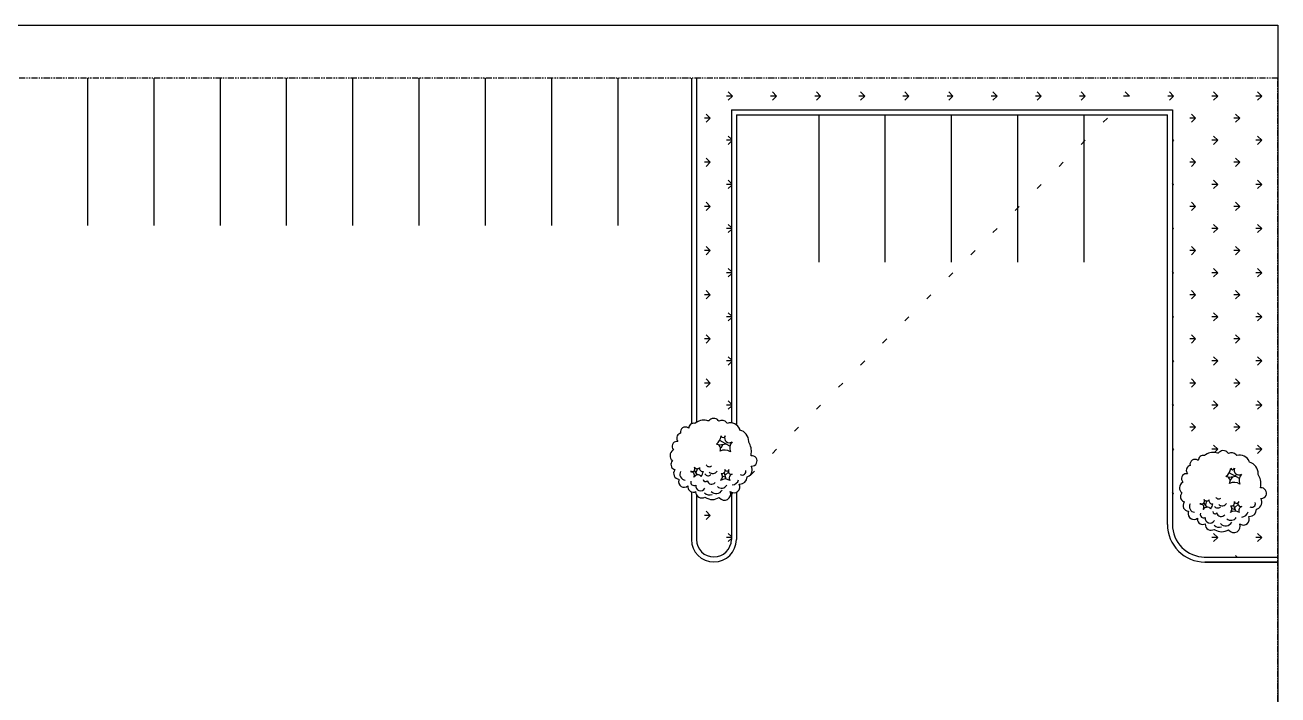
# Model space of a CAD drawing. Header units: millimetres. Extents: x 2305 to 105735, y -38973 to 19954.
# Drawn here: x 54722 to 105728, y -7302 to 19954 of the extents above; entities that cross this region are included whole.
import ezdxf

# ---------------------------------------------------------------- set-up
doc = ezdxf.new("R2010")
doc.units = ezdxf.units.MM
doc.linetypes.add('PHANTOM', pattern=[2.5, 1.25, -0.25, 0.25, -0.25, 0.25, -0.25])
doc.layers.add('_Hojyo', color=11, linetype='Continuous', plot=False)
for name, color, linetype in [('Arch_Site_Dimension', 164, 'Continuous'), ('Arch_Site_ExConcCurb', 5, 'Continuous'), ('Arch_Site_ExParking_Stalls', 4, 'Continuous'), ('Arch_Site_Propline', 164, 'PHANTOM'), ('Arch_Site_TREES', 84, 'Continuous')]:
    doc.layers.add(name, color=color, linetype=linetype)

msp = doc.modelspace()

# ---------------------------------------------------------------- hatches: boundary and pattern name
at = {"layer": 'Arch_Site_Dimension'}
h = msp.add_hatch(dxfattribs=at)
h.set_pattern_fill('GRASS', color=256, scale=1270, angle=90, style=0)
h.set_pattern_definition([(180, (0, 0), (-898.0256118699999, -898.0256118699999), [238.125, -1557.92622501]), (135, (0, 0), (-898.0256121069157, -898.0256121069151), [238.125, -1031.875]), (225, (0, 0), (898.0256121069151, -898.0256121069157), [238.125, -1031.875])])
h.paths.add_polyline_path([(101431.9699640927, -369.8461245480677, 0.4142135623730939), (102752.7699640927, -1690.646124548063), (105727.6179640927, -1690.646124548061), (105727.6179640927, 17798.21825045192), (82053.49716409267, 17798.21825045192), (82053.49716409271, 3791.925531340458, -0.196927826046568), (82476.1464402129, 3860.446678222791), (82520.58353183474, 3850.128468093853), (82558.16826626187, 3844.548773130804, -0.5189972647309085), (82945.04430749899, 3858.688979316428), (82966.53742090121, 3830.408566945311, -0.3920420879777656), (83288.93412193202, 3773.847742202945), (83310.42723533406, 3745.567329831828, -0.1040227043869718), (83475.8971640927, 3764.16875858268), (83475.89716409272, 16501.80225045191), (101431.9699640926, 16501.80225045193)])
h.paths.add_polyline_path([(103687.5666332171, 2546.220673567975), (103709.0597466192, 2517.940261196859, -0.3920420879777656), (104031.4564476501, 2461.379436454494), (104052.9495610521, 2433.099024083375, -0.4014128237526425), (104558.0377260006, 2192.715518928811), (104568.7842827017, 2164.435106557693, -0.3368756282218517), (104923.4206538357, 1697.808302433926), (104923.4206538357, 1669.527890062808, -0.1780215591548652), (105030.886220846, 1202.901085939042), (105020.139664145, 1118.059848825689, -1.078883841728443), (105052.3793342481, 693.8536632586641), (105030.886220846, 693.8536632586641, -0.4461646096009999), (104891.1809837327, 269.6474776916391), (104858.9413136294, 255.5072715061451, -0.4103395379557309), (104558.0377260006, -41.43705839078524), (104536.5446125986, -41.43705839078524, -0.7739110361369355), (104192.6547981655, -352.5215944733395), (104171.1616847635, -338.3813882877157, -0.8812872357291831), (103730.5528600213, -592.9050996279049), (103719.8063033203, -578.7648934424109, -0.299450466487063), (103160.9853548666, -578.7648934424109), (103139.4922414645, -564.6246872567871, -0.5841295252852049), (102763.3627569284, -352.5215944733395), (102763.3627569284, -338.3813882877157, -0.5711574333420283), (102451.7126125985, -154.5587078753859), (102451.7126125985, -112.1380893186444, -0.7216645842610225), (102075.5831280624, 128.2454158360507), (102086.3296847634, 170.6660343926622, -0.6044289935200262), (101914.384777547, 538.3113952174521), (101925.131334248, 552.4516014029458, -0.5080704417206451), (101785.4260971347, 863.5361374855003), (101817.6657672378, 920.0969622277355, -0.5068768162723934), (101839.1588806399, 1344.30314779476), (101860.6519940419, 1358.443353980384, -0.6697534387708294), (102000.3572311552, 1697.808302433926), (102043.3434579594, 1697.808302433926, -0.5017911931710816), (102118.5693548665, 2023.033044701975), (102150.8090249696, 2037.173250887598, -0.6691782822362906), (102462.4591692995, 2249.276343671046), (102483.9522827016, 2235.136137485422, -0.5033340227302169), (102731.1230868254, 2433.099024083376, -0.2339123524711045), (103218.668765931, 2547.97837247434), (103263.1058575528, 2537.660162345391), (103300.6905919799, 2532.080467382353, -0.5189972647309086)], flags=16)
h.paths.add_polyline_path([(103956.0626606328, 1905.42081589729, -0.02239499964632424), (103962.6725691556, 1921.256622832266, -0.05257732880609924), (103956.0626606328, 1905.420815897313, 0.8523788439524584), (104286.4320277209, 1720.762456424596, 0.3337405650530448), (104178.2574425001, 1277.109829359094, 0.2662372569693425), (103756.8870082359, 1305.116211683974, 0.5519354076642763), (103609.8973218646, 1585.180034933293, 0.2296416758172775), (103810.3685618964, 1979.77827211729, 0.9718311874035711)], flags=0)
h.paths.add_polyline_path([(102955.3816386434, 690.4436232060236, 0.7560460154347498), (103080.7344509282, 478.9279330984767, -0.06355862917753002), (102992.5406391054, 268.8800656615771, 0.5187193641083383), (102697.0991541129, 255.3729224100301, -0.0271301124126259), (102688.761953938, 240.8736833362588, -0.02312752423272582), (102697.0991541129, 255.3729224100018, 0.415224461845571), (102628.4650149546, 462.8104839314402, -0.1653953939349983), (102551.5715799916, 478.9279330985268, -0.1294803731479284), (102628.4650149547, 462.8104839314416, 0.5680476032605337), (102713.2352469541, 654.4837316950733, 0.6638619484391911)], flags=0)
h.paths.add_polyline_path([(103952.8732567309, 562.9470800733717, -0.03155774630087708), (103957.7900628423, 547.9194884779957, 0.5144210700527166), (104101.6766725604, 516.2060006417021, -0.1143934469898353), (104129.2608803763, 562.9470800732179, -0.1533624964304732), (104101.6766725604, 516.206000641683, 0.5834750249897378), (104244.4453198128, 363.2651122618782, -0.01914420224661714), (104256.6519418985, 366.9024037988816, -0.02651793178953825), (104244.4453198129, 363.2651122618939, 0.6783017422361123), (104228.7190649291, 54.47076788643602, 0.3806564705925684), (103767.1270025441, 108.514612078868, 0.6161450434714264), (103733.9836017419, 444.1924609804879, 0.8337022881397089), (103957.7900628424, 547.9194884778299, -0.0437358573751596)], flags=0)
h.paths.add_polyline_path([(83475.8971640927, 857.5408502564786), (83443.90166327973, 825.5453494434884, -0.6475847643832621), (82988.03053430324, 719.5632061205475), (82977.28397760223, 733.7034123060417, -0.299450466487063), (82418.46302914854, 733.7034123060417), (82396.96991574646, 747.8436184916651, -0.4214795662717919), (82053.49716409271, 836.9724375900048), (82053.49716409271, -978.7297175480892, 1), (83475.8971640927, -978.7297175480892)], flags=17)

# ---------------------------------------------------------------- linework, layer by layer
at = {"layer": '_Hojyo'}
msp.add_line((105727.6179640922, -1893.846124548058), (102752.7699640927, -1893.846124548058), dxfattribs=at)
msp.add_lwpolyline([(2304.610821327253, 19953.6943832353), (105727.6179640927, 19953.6943832353), (105727.6179640927, -38972.82469094021), (2304.610821327253, -38972.82469094021)], close=True, dxfattribs=at)
at = {"layer": 'Arch_Site_ExConcCurb', "ltscale": 100}
for p, q in [((81850.29716409267, 17798.21825045193), (81850.2971640927, 3731.260155122463)), ((82053.49716409267, 17798.21825045192), (82053.49716409271, 3791.925531340462)), ((83475.89716409272, 16501.80225045191), (83475.8971640927, 3764.168758582684)), ((83475.89716409272, 16501.80225045191), (101431.9699640926, 16501.80225045193)), ((101431.9699640926, 16501.80225045193), (101431.9699640927, -392.2457495480672)), ((83679.09716409263, 16298.60225045192), (101228.7699640927, 16298.60225045194)), ((83679.09716409263, 16298.60225045192), (83679.09716409267, 3685.847007955525)), ((101228.7699640928, -369.8461245480634), (101228.7699640927, 16298.60225045194)), ((81850.2971640927, 959.5049828997968), (81850.2971640927, -978.7297175480892)), ((82053.49716409271, 836.9724375900606), (82053.49716409271, -978.7297175480892)), ((83475.8971640927, 945.1985251820329), (83475.8971640927, -978.7297175480892)), ((83679.0971640927, 941.190609121759), (83679.0971640927, -978.7297175480858)), ((102728.3859640927, -1690.646124548063), (105727.6179640927, -1690.646124548061)), ((102752.7699640927, -1893.846124548062), (105727.6179640927, -1893.846124548061))]:
    msp.add_line(p, q, dxfattribs=at)
for centre, radius, start, end in [((102752.7699640927, -369.8461245480627), 1524, 179.9999999999999, 270), ((102752.7699640927, -369.8461245480627), 1320.8, 179.9999999999999, 270), ((82764.69716409271, -978.7297175480874), 914.3999999999983, 180.0000000000001, 1.103e-13), ((82764.69716409271, -978.7297175480892), 711.1999999999944, 180, 0)]:
    msp.add_arc(centre, radius, start, end, dxfattribs=at)
at = {"layer": 'Arch_Site_ExParking_Stalls'}
for p, q in [((57261.0651640927, 17798.21825045188), (57261.06516409272, 11799.84950045188)), ((59959.8151640927, 17798.21825045188), (59959.8151640927, 11799.84950045188)), ((62658.5651640927, 17798.21825045189), (62658.56516409272, 11799.84950045189)), ((65357.3151640927, 17798.21825045189), (65357.31516409272, 11799.8495004519)), ((68056.0651640927, 17798.2182504519), (68056.0651640927, 11799.8495004519)), ((70754.8151640927, 17798.2182504519), (70754.81516409275, 11799.84950045191)), ((73453.5651640927, 17798.21825045191), (73453.56516409272, 11799.84950045191)), ((76152.3151640927, 17798.21825045192), (76152.31516409272, 11799.84950045192)), ((78851.0651640927, 17798.21825045192), (78851.06516409272, 11799.84950045192)), ((87044.2415640927, 10300.13825045192), (87044.2415640927, 16298.60225045192)), ((89742.9915640927, 10300.13825045192), (89742.9915640927, 16298.60225045192)), ((92441.7415640927, 10300.13825045192), (92441.7415640927, 16298.60225045192)), ((95140.4915640927, 10300.13825045192), (95140.4915640927, 16298.60225045192)), ((97839.2415640927, 10300.13825045192), (97839.2415640927, 16298.60225045192))]:
    msp.add_line(p, q, dxfattribs=at)
at = {"layer": 'Arch_Site_Propline', "ltscale": 200}
for p, q in [((105727.6179640927, 17798.21825045192), (6667.617964092735, 17798.21825045192)), ((105727.6179640927, -37065.78174954806), (105727.6179640927, 17798.21825045192))]:
    msp.add_line(p, q, dxfattribs=at)
at = {"layer": 'Arch_Site_TREES'}
for p, q in [((83278.94611798611, 2897.648340681726), (82984.96674524357, 2855.638767194434)), ((83416.13649193256, 2813.629193707013), (83004.56537009317, 3051.683443468935)), ((83131.95643161489, 2883.64514951925), (83043.76261979206, 2743.613237894643)), ((82103.02862701619, 1637.361136059869), (81985.43687791914, 1819.402621171898)), ((82044.23275246765, 1749.386665359529), (82093.22931459149, 1903.42176814674)), ((83249.54818071189, 1539.338797922553), (83112.35780676533, 1595.351562572448)), ((83269.14680556137, 1483.326033272788), (83190.75230616338, 1721.380283034581)), ((83229.9495558623, 1637.361136059869), (83376.93924223352, 1777.393047684476)), ((104021.4684437041, 1585.180034933274), (103727.4890709616, 1543.170461445982)), ((104158.6588176506, 1501.160887958561), (103747.0876958112, 1739.215137720484)), ((103874.4787573329, 1571.1768437708), (103786.2849455101, 1431.144932146192)), ((103949.4116772725, 1796.051223739988), (103932.84604931, 1796.051223739988)), ((104045.5620362448, 1670.642256056416), (104002.5912021321, 1627.671421943761)), ((83475.8971640927, 857.5408502564637), (83443.90166327973, 825.5453494434927)), ((83475.8971640927, 898.0256118699898), (83447.60480694643, 898.0256118699898)), ((83475.8971640927, 938.5103739573408), (83462.78458509687, 951.6229529531564)), ((102786.7550781857, 436.9183596110764), (102835.7516403095, 590.9534623982875)), ((102845.5509527342, 324.8928303114162), (102727.9592036372, 506.934315423445)), ((103992.0705064299, 226.8704921741001), (103854.8801324833, 282.8832568239951)), ((104011.6691312794, 170.8577275243351), (103933.2746318815, 408.9119772861288)), ((103972.4718815804, 324.8928303114162), (104119.4615679516, 464.9247419360237)), ((102224.0778028245, -150.8419773638689), (102206.5399779183, -168.3798022700658))]:
    msp.add_line(p, q, dxfattribs=at)
for points in [[(82520.58353183475, 3850.128468093843), (82476.1464402129, 3860.446678222791, 0.2339123524711047), (81988.60076110734, 3745.567329831828, 0.5033340227302145), (81741.42995698354, 3547.604443233874), (81719.9368435815, 3561.744649419497, 0.6691782822362909), (81408.2866992516, 3349.641556636051), (81376.04702914847, 3335.501350450426, 0.5017911931710816), (81300.82113224131, 3010.276608182378), (81257.83490543718, 3010.276608182378, 0.669753438770829), (81118.12966832383, 2670.911659728837), (81096.63655492177, 2656.771453543212, 0.5068768162723938), (81075.14344151973, 2232.565267976187), (81042.90377141665, 2176.004443233952, 0.5080704417206451), (81182.60900853, 1864.919907151398), (81171.86245182897, 1850.779700965905, 0.6044289935200263), (81343.80735904543, 1483.134340141115), (81333.06080234438, 1440.713721584503, 0.7216645842610224), (81709.19028688046, 1200.330216429808), (81709.19028688046, 1157.909597873067, 0.5711574333420283), (82020.84043121038, 974.0869174607368), (82020.84043121038, 959.946711275113, 0.5841295252852048), (82396.96991574646, 747.8436184916651), (82418.46302914854, 733.7034123060417, 0.299450466487063), (82977.28397760223, 733.7034123060417), (82988.03053430324, 719.5632061205475, 0.881287235729183), (83428.63935904551, 974.0869174607368), (83450.13247244753, 959.946711275113, 0.7739110361369353), (83794.02228688054, 1271.031247357667), (83815.5154002826, 1271.031247357667, 0.4103395379557308), (84116.41898791138, 1567.975577254598), (84148.65865801457, 1582.115783440092, 0.4461646096009999), (84288.36389512793, 2006.321969007117), (84309.85700853, 2006.321969007117, 1.078883841728442), (84277.61733842692, 2430.528154574141), (84288.36389512793, 2515.369391687495, 0.1780215591548652), (84180.89832811766, 2981.996195811261), (84180.89832811766, 3010.276608182378, 0.3368756282218517), (83826.26195698365, 3476.903412306143), (83815.5154002826, 3505.183824677263, 0.4014128237526425), (83310.42723533406, 3745.567329831828), (83288.93412193202, 3773.847742202945, 0.3920420879777656), (82966.53742090121, 3830.408566945311), (82945.04430749899, 3858.688979316428, 0.5189972647309085), (82558.16826626187, 3844.548773130804)], [(103263.1058575528, 2537.660162345391), (103218.668765931, 2547.97837247434, 0.2339123524711047), (102731.1230868254, 2433.099024083375, 0.5033340227302145), (102483.9522827016, 2235.136137485422), (102462.4591692995, 2249.276343671046, 0.6691782822362909), (102150.8090249696, 2037.173250887598), (102118.5693548665, 2023.033044701975, 0.5017911931710816), (102043.3434579594, 1697.808302433926), (102000.3572311552, 1697.808302433926, 0.669753438770829), (101860.6519940419, 1358.443353980384), (101839.1588806399, 1344.30314779476, 0.5068768162723938), (101817.6657672378, 920.0969622277355), (101785.4260971347, 863.5361374855003, 0.5080704417206451), (101925.131334248, 552.4516014029458), (101914.384777547, 538.3113952174521, 0.6044289935200263), (102086.3296847634, 170.6660343926622), (102075.5831280624, 128.2454158360507, 0.7216645842610224), (102451.7126125985, -112.1380893186444), (102451.7126125985, -154.5587078753859, 0.5711574333420283), (102763.3627569284, -338.3813882877157), (102763.3627569284, -352.5215944733395, 0.5841295252852048), (103139.4922414645, -564.6246872567871), (103160.9853548666, -578.7648934424109, 0.299450466487063), (103719.8063033203, -578.7648934424109), (103730.5528600213, -592.9050996279049, 0.881287235729183), (104171.1616847635, -338.3813882877157), (104192.6547981655, -352.5215944733395, 0.7739110361369353), (104536.5446125986, -41.43705839078524), (104558.0377260006, -41.43705839078524, 0.4103395379557308), (104858.9413136294, 255.5072715061451), (104891.1809837327, 269.6474776916391, 0.4461646096009999), (105030.886220846, 693.8536632586641), (105052.3793342481, 693.8536632586641, 1.078883841728442), (105020.139664145, 1118.059848825689), (105030.886220846, 1202.901085939042, 0.1780215591548652), (104923.4206538357, 1669.527890062808), (104923.4206538357, 1697.808302433926, 0.3368756282218517), (104568.7842827017, 2164.435106557693), (104558.0377260006, 2192.715518928811, 0.4014128237526425), (104052.9495610521, 2433.099024083375), (104031.4564476501, 2461.379436454494, 0.3920420879777656), (103709.0597466192, 2517.940261196859), (103687.5666332171, 2546.220673567975, 0.5189972647309085), (103300.6905919799, 2532.080467382353)]]:
    msp.add_lwpolyline(points, format="xyb", close=True, dxfattribs=at)
for centre, radius, start, end in [((82560.68428220811, 3301.681851580001), 507.2497135976923, 307.2011324937634, 352.3008584146876), ((83141.75574403962, 3257.14960376489), 81.81939222050885, 196.6364130515035, 343.3635869484972), ((83393.53500738922, 3152.056260210388), 191.6560663375153, 154.7783623668496, 305.3166233572741), ((82852.65878079565, 2711.319425472917), 186.9091534333055, 329.9007225620461, 85.48416642438053), ((83200.61565397808, 2235.955526184462), 424.6529304394277, 56.38053977055954, 116.0143188842915), ((83785.13964990113, 2739.398067855706), 380.1704091756632, 137.6157544522706, 203.2089982953175), ((82575.20089545696, 2117.298761411609), 133.5541108143731, 206.6200684062406, 310.3039972433779), ((81614.43111506758, 1677.018292222936), 236.6325373968282, 151.0951294383183, 264.916663480551), ((81871.19153200634, 1896.384746626232), 122.0010223216257, 239.3788798904602, 31.11765785934089), ((81816.89821192781, 1637.361136059869), 154.2349474888685, 326.9925697470736, 92.91702035299289), ((82107.05581778199, 1470.517756902983), 180.8914046098577, 37.78436679338767, 152.7504358957729), ((82084.21228672292, 2035.93257344947), 132.8172440370133, 215.1672169251592, 317.0471172326421), ((82305.49822798681, 1914.911086959002), 127.7736935980245, 166.1806272727453, 284.8346253360729), ((81471.25552301544, 2031.87037704922), 899.6897027492901, 329.9501923648363, 344.4971897375411), ((82529.8820513314, 1770.191788604728), 153.4812740434406, 210.0333052662228, 316.9232373255523), ((82717.41038246418, 1920.443083057672), 213.0867588387164, 227.4797809153837, 327.3237714495069), ((82923.53871377335, 1580.479238732168), 188.8210932866053, 305.7896171582547, 42.22574381762306), ((83093.87953468005, 1828.989515474302), 125.3832030267223, 255.9126929194721, 21.73238385328285), ((83298.54474283555, 1895.952950025187), 90.55352001569779, 193.1087640489236, 346.8912359510751), ((83473.7595510421, 1792.550081696628), 120.1636901870785, 136.4012675084912, 289.6308607090962), ((83555.50750102483, 1518.206845372974), 166.3908665456512, 104.3993455068844, 213.1111805526921), ((83915.9382771077, 1795.339461309118), 151.8031052161155, 238.8911892186922, 14.52256929581499), ((103303.2066079261, 1989.213545831549), 507.2497135976923, 307.2011324937634, 352.3008584146876), ((103595.1811065137, 1398.851119724465), 186.9091534333055, 329.9007225620461, 85.48416642438053), ((103884.2780697577, 1944.681298016439), 81.81939222050885, 196.6364130515036, 343.3635869484972), ((104136.0573331073, 1839.587954461937), 191.6560663375153, 154.7783623668496, 305.3166233572741), ((104527.6619756192, 1426.929762107254), 380.1704091756632, 137.6157544522706, 203.2089982953174), ((81959.56693211383, 1353.689874342026), 138.6387760179835, 160.7897846058904, 297.9907480669055), ((82222.36425176843, 1202.36059792382), 199.8321148818118, 171.6823276235265, 330.921228983108), ((82423.75630889682, 1477.152564251087), 95.66444898478757, 184.6946635439893, 318.1364786234115), ((82672.95024290029, 1453.403053472724), 182.4098013834195, 192.6970614601327, 322.8693220454841), ((82856.195544385, 1176.046253921731), 283.7703894838071, 223.9191124763092, 330.2474912589464), ((83073.17211589677, 1370.334281420799), 256.5367806139034, 229.5021856347441, 327.1740610080393), ((83225.04989964994, 1134.732725809522), 349.4530866699556, 56.8511392890505, 123.1488607109495), ((83495.55626521065, 1527.346421704818), 282.6854628000968, 273.7672321786074, 345.2385767545828), ((103943.1379796961, 923.4872204360096), 424.6529304394277, 56.38053977055954, 116.0143188842915), ((82586.7741769325, 1095.043219573939), 263.3572311495038, 220.7315745845529, 293.3102873235715), ((102613.7138577243, 583.9164408777802), 122.0010223216257, 239.3788798904602, 31.11765785934092), ((102826.734612441, 723.4642677010178), 132.8172440370133, 215.1672169251592, 317.0471172326421), ((103048.0205537049, 602.4427812105496), 127.7736935980245, 166.1806272727454, 284.8346253360729), ((103317.723221175, 804.8304556631562), 133.5541108143731, 206.6200684062406, 310.3039972433779), ((103836.4018603981, 516.5212097258494), 125.3832030267223, 255.9126929194721, 21.73238385328285), ((104041.0670685536, 583.4846442767343), 90.55352001569779, 193.1087640489236, 346.8912359510751), ((104216.2818767602, 480.0817759481757), 120.1636901870785, 136.4012675084912, 289.6308607090962), ((104658.4606028258, 482.8711555606656), 151.8031052161155, 238.8911892186922, 14.52256929581499), ((102356.9534407857, 364.5499864744835), 236.6325373968282, 151.0951294383183, 264.916663480551), ((102559.4205376459, 324.8928303114162), 154.2349474888685, 326.9925697470735, 92.91702035299289), ((102702.0892578319, 41.22156859357324), 138.6387760179835, 160.7897846058904, 297.9907480669055), ((102849.5781435, 158.0494511545305), 180.8914046098577, 37.78436679338767, 152.7504358957729), ((102213.7778487335, 719.4020713007668), 899.6897027492901, 329.9501923648364, 344.4971897375411), ((103166.2786346149, 164.6842585026338), 95.66444898478757, 184.6946635439893, 318.1364786234115), ((103272.4043770494, 457.7234828562757), 153.4812740434406, 210.0333052662227, 316.9232373255523), ((103415.4725686184, 140.9347477242709), 182.4098013834195, 192.6970614601327, 322.8693220454841), ((103459.9327081823, 607.9747773092192), 213.0867588387164, 227.4797809153837, 327.3237714495069), ((103666.0610394914, 268.0109329837158), 188.8210932866053, 305.7896171582547, 42.22574381762306), ((103967.572225368, -177.7355799389304), 349.4530866699556, 56.85113928905052, 123.1488607109495), ((104298.0298267429, 205.738539624521), 166.3908665456512, 104.3993455068844, 213.1111805526921), ((104238.0785909286, 214.8781159563652), 282.6854628000968, 273.7672321786074, 345.2385767545828), ((102964.8865774865, -110.1077078246323), 199.8321148818118, 171.6823276235265, 330.921228983108), ((103329.2965026505, -217.4250861745131), 263.3572311495038, 220.7315745845529, 293.3102873235715), ((103598.717870103, -136.4220518267216), 283.7703894838071, 223.9191124763092, 330.2474912589464), ((103815.6944416148, 57.86597567234663), 256.5367806139034, 229.5021856347441, 327.1740610080393)]:
    msp.add_arc(centre, radius, start, end, dxfattribs=at)

doc.saveas('drawing.dxf')
